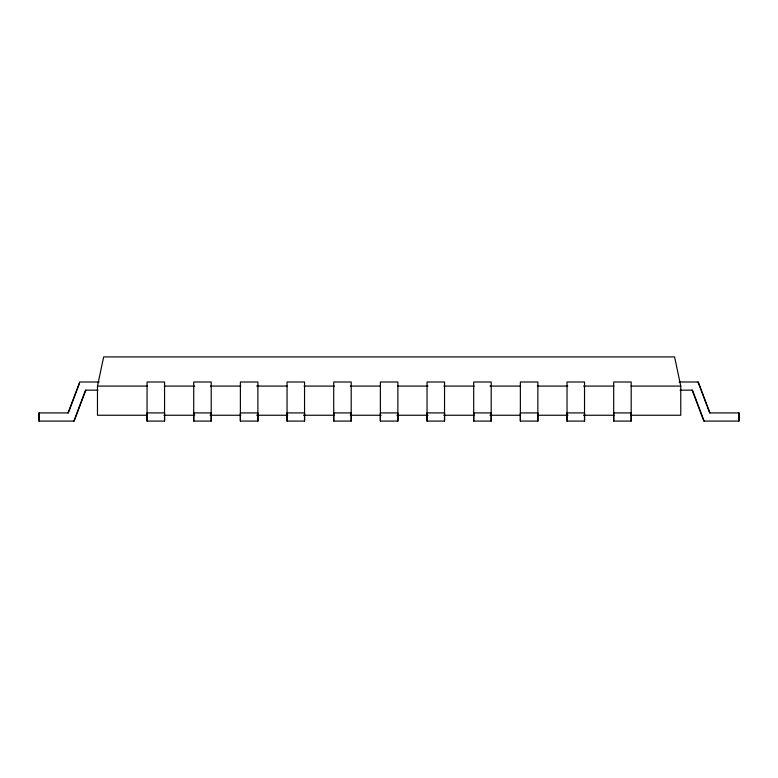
<?xml version="1.0" encoding="UTF-8"?>
<svg xmlns="http://www.w3.org/2000/svg" width="778" height="778" viewBox="0 0 778 778"><rect width="100%" height="100%" fill="white"/><g stroke="black" fill="none" stroke-linecap="round" stroke-linejoin="round"><path stroke-width="1.17" d="M147.061 421.083L147.061 381.998L164.557 381.998L164.557 421.083L147.061 421.083L147.061 412.914L164.557 412.914L164.557 421.083M193.722 421.083L193.722 381.998L211.217 381.998L211.217 421.083L193.722 421.083L193.722 412.914L211.217 412.914L211.217 421.083M240.383 421.083L240.383 381.998L257.888 381.998L257.888 421.083L240.383 421.083L240.383 412.914L257.888 412.914L257.888 421.083M287.053 421.083L287.053 381.998L304.548 381.998L304.548 421.083L287.053 421.083L287.053 412.914L304.548 412.914L304.548 421.083M333.713 421.083L333.713 381.998L351.209 381.998L351.209 421.083L333.713 421.083L333.713 412.914L351.209 412.914L351.209 421.083M380.374 421.083L380.374 381.998L397.869 381.998L397.869 421.083L380.374 421.083L380.374 412.914L397.869 412.914L397.869 421.083M427.034 421.083L427.034 381.998L444.539 381.998L444.539 421.083L427.034 421.083L427.034 412.914L444.539 412.914L444.539 421.083M473.705 421.083L473.705 381.998L491.2 381.998L491.2 421.083L473.705 421.083L473.705 412.914L491.2 412.914L491.2 421.083M520.365 421.083L520.365 381.998L537.861 381.998L537.861 421.083L520.365 421.083L520.365 412.914L537.861 412.914L537.861 421.083M567.026 421.083L567.026 381.998L584.531 381.998L584.531 421.083L567.026 421.083L567.026 412.914L584.531 412.914L584.531 421.083M613.696 421.083L613.696 381.998L631.191 381.998L631.191 421.083L613.696 421.083L613.696 412.914L631.191 412.914L631.191 421.083M147.305 415.248L97.474 415.248L97.474 386.083L103.678 356.917L674.575 356.917L680.769 386.083L680.769 415.248L630.948 415.248M68.065 412.914L79.735 381.998L99.195 381.998M79.56 383.107L68.318 412.914L38.9 412.914L38.9 421.083L74.143 421.083L85.813 390.167M73.9 421.083L85.561 390.167L97.96 390.167M679.058 381.998L698.265 381.998L709.935 412.914M97.474 386.083L147.305 386.083M164.314 386.083L194.695 386.083M210.488 386.083L240.869 386.083M256.672 386.083L287.053 386.083M304.062 386.083L334.443 386.083M350.236 386.083L380.617 386.083M397.626 386.083L428.007 386.083M443.81 386.083L474.191 386.083M489.984 386.083L520.365 386.083M537.374 386.083L567.755 386.083M583.558 386.083L613.939 386.083M630.948 386.083L680.769 386.083M680.04 390.167L692.439 390.167L704.1 421.083M164.012 415.248L194.695 415.248M210.109 415.248L240.869 415.248M256.672 415.248L287.743 415.248M303.517 415.248L334.443 415.248M350.236 415.248L381.152 415.248M396.916 415.248L428.007 415.248M443.81 415.248L474.551 415.248M489.984 415.248L520.647 415.248M537.374 415.248L567.959 415.248M583.558 415.248L614.056 415.248M698.022 381.998L709.682 412.914L739.1 412.914L739.1 421.083L703.857 421.083L692.187 390.167M738.847 412.914L738.847 421.083M39.153 412.914L39.153 421.083"/></g></svg>
